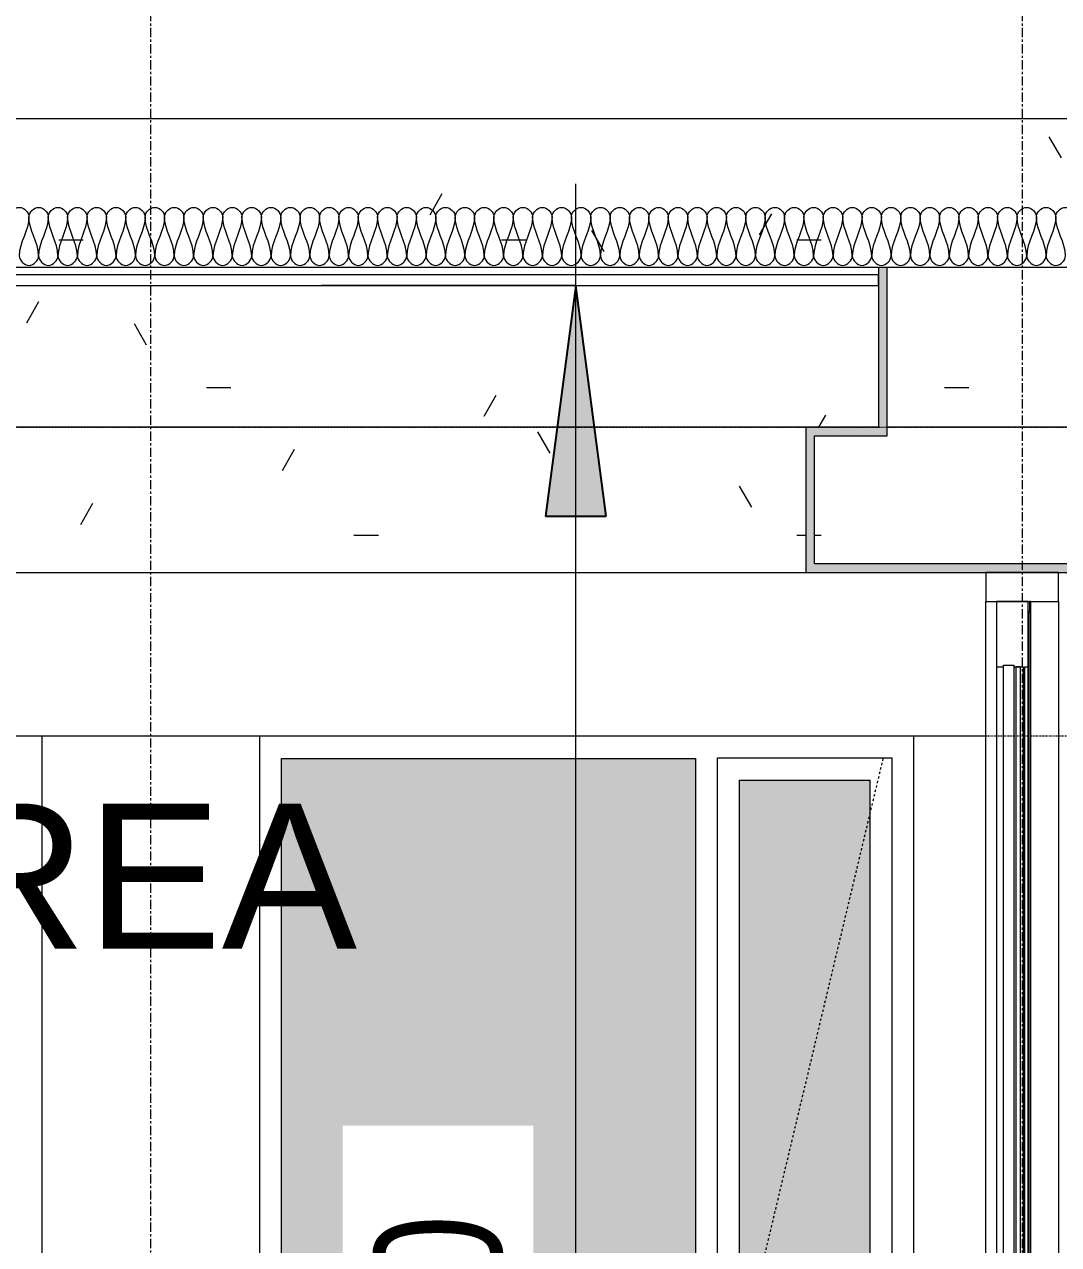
# Model space of a CAD drawing. Header units: millimetres. Extents: x -12186 to 152825, y -4386 to 9463.
# Drawn here: x 12302 to 13725, y 1680 to 3360 of the extents above; entities that cross this region are included whole.
import ezdxf

# ---------------------------------------------------------------- set-up
doc = ezdxf.new("R2010")
doc.units = ezdxf.units.MM
for name, pattern in [('1000 Dashed', [2, 1, -1]), ('Dash', [6.35, 3.175, -3.175]), ('Grid Line', [22.225, 12.7, -3.175, 3.175, -3.175])]:
    doc.linetypes.add(name, pattern=pattern)
for name, color, linetype, lineweight in [('A-ANNO-DIMS', 211, 'Continuous', 5), ('A-ANNO-DIMS-100', 211, 'Continuous', 5), ('A-AREA-IDEN', 2, 'Continuous', 5), ('A-CLNG', 13, 'Continuous', 9), ('A-CLNG-PATT', 13, 'Continuous', 9), ('A-DETL', 90, 'Continuous', 5), ('A-FLOR-LEVL', 51, 'Continuous', 5), ('A-GLAZ', 151, 'Continuous', 9), ('A-GLAZ-CURT', 52, 'Continuous', 5), ('A-GLAZ-CWMG', 51, 'Continuous', 5), ('A-GLAZ-HDLN', 1, 'Dash', 9), ('A-WALL', 113, 'Continuous', 9), ('I-WALL', 2, 'Continuous', 9), ('S-GRID', 1, 'Continuous', 5)]:
    doc.layers.add(name, color=color, linetype=linetype, lineweight=lineweight)
doc.styles.add('Arial_2', font='arial.ttf', dxfattribs={"height": 200})
doc.styles.add('Arial_3', font='arial.ttf', dxfattribs={"width": 0.8, "height": 175})
doc.dimstyles.new('SVA_Arc_Length-1_8mm_BLUE_Arrow', dxfattribs={"dimscale": 304.8, "dimtxt": 178.545395, "dimasz": 1.041667, "dimexe": 0.656168, "dimexo": 0.0625, "dimgap": 0.164042, "dimtad": 1, "dimdec": 0, "dimrnd": 5, "dimzin": 0, "dimdsep": 46, "dimtxsty": 'Arial_3', "dimsah": 1, "dimcen": 0.09, "dimdle": 0.459318, "dimazin": 0, "dimtfac": 1, "dimtdec": 4, "dimtix": 1, "dimtmove": 0, "dimatfit": 3, "dimfxl": 1.148294, "dimfxlon": 1, "dimtvp": 1, "dimtfill": 1, "dimtolj": 1, "dimtzin": 0, "dimarcsym": 2})
pattern_1 = [(0, (-1469.1, 2452.91), (812.8, 203.2), [33.528, -576.072, 33.528, -3827.272]), (0, (-1469.1, 2452.91), (812.8, 203.2), [-643.128, -576.072, 33.528, -1185.672, -2032]), (0, (-1469.1, 2452.91), (812.8, 203.2), [-2438.4, 33.528, -576.072, 33.528, -1388.872]), (0, (-1469.1, 2452.91), (812.8, 203.2), [-3081.528, -372.872, 33.528, -982.472]), (120, (-1164.3, 2554.51), (-582.3764, 602.3054), [33.528, -576.072, 33.528, -3827.272]), (120, (-1164.3, 2554.51), (-582.3764, 602.3054), [-643.128, -576.072, 33.528, -1185.672, -2032]), (120, (-1164.3, 2554.51), (-582.3764, 602.3054), [-2438.4, 33.528, -576.072, 33.528, -1388.872]), (120, (-1164.3, 2554.51), (-582.3764, 602.3054), [-3081.528, -372.872, 33.528, -982.472]), (240, (-1062.7, 2960.91), (-230.4236, -805.5054), [33.528, -576.072, 33.528, -3827.272]), (240, (-1062.7, 2960.91), (-230.4236, -805.5054), [-643.128, -576.072, 33.528, -1185.672, -2032]), (240, (-1062.7, 2960.91), (-230.4236, -805.5054), [-2438.4, 33.528, -576.072, 33.528, -1388.872]), (240, (-1062.7, 2960.91), (-230.4236, -805.5054), [-3081.528, -372.872, 33.528, -982.472])]

# ---------------------------------------------------------------- blocks, each defined once
blk = doc.blocks.new('W-02 900x1660 - 900-1480273-Section A-A')
at = {"layer": 'A-GLAZ', "lineweight": 5}
for points in [[(13225.6718, 750), (13225.6718, 2349), (12655.6718, 2349), (12655.6718, 750)], [(13465.6718, 780), (13465.6718, 2319), (13285.6718, 2319), (13285.6718, 780)]]:
    blk.add_hatch(color=256, dxfattribs=at).paths.add_polyline_path(points)
for p, q in [((12655.6718, 750), (12655.6718, 2349)), ((12655.6718, 2349), (13225.6718, 2349)), ((13225.6718, 2349), (13225.6718, 750)), ((13255.6718, 750), (13255.6718, 2350)), ((13255.6718, 2350), (13495.6718, 2350)), ((13495.6718, 2350), (13495.6718, 750)), ((13285.6718, 2319), (13465.6718, 2319)), ((13285.6718, 2319), (13285.6718, 780)), ((13465.6718, 780), (13465.6718, 2319)), ((13285.6718, 780), (13465.6718, 780)), ((13225.6718, 750), (12655.6718, 750)), ((13495.6718, 750), (13255.6718, 750))]:
    blk.add_line(p, q, dxfattribs=at)
at = {"layer": 'A-GLAZ-HDLN'}
for p, q in [((13483.4739, 2349), (13285.6718, 1520)), ((13285.6718, 1520), (13495.6718, 750))]:
    blk.add_line(p, q, dxfattribs=at)
blk = doc.blocks.new('Aluminium Double Door - Sheerclip15 - Glazed Panel-1437302-Section A-A')
at = {"layer": 'A-GLAZ-CURT'}
for p, q in [((13683.5, 2565), (13639.5, 2565)), ((13639.5, 2565), (13639.5, 2475)), ((13683.5, 2475), (13683.5, 2565)), ((13687.1, 2565), (13685.3, 2565)), ((13685.3, 2565), (13685.3, 2551.2)), ((13687.1, 2550), (13687.1, 2565)), ((13685.3, 2551.2), (13684.1, 2551.2)), ((13684.1, 2551.2), (13684.1, 2550)), ((13684.1, 2550), (13687.1, 2550)), ((13684.1, 2550), (13684.1, 55)), ((13684.1, 2550), (13687.1, 2550)), ((13687.1, 55), (13687.1, 2550)), ((13639.5, 2475), (13649.5, 2475)), ((13639.5, 2475), (13639.5, 132.6)), ((13649.5, 2475), (13649.5, 2477.6)), ((13649.5, 2477.6), (13663.5, 2477.6)), ((13649.5, 132.6), (13649.5, 2475)), ((13663.5, 2477.6), (13663.5, 2475)), ((13663.5, 2475), (13676.5, 2475)), ((13663.5, 2475), (13663.5, 132.6)), ((13676.5, 2475), (13676.5, 132.6)), ((13678.5, 132.6), (13678.5, 2475)), ((13678.5, 2475), (13683.5, 2475)), ((13683.5, 132.6), (13683.5, 2475))]:
    blk.add_line(p, q, dxfattribs=at)
at = {"layer": 'A-GLAZ-CURT', "lineweight": 18}
for p, q in [((13672.8, 2475), (13666.4, 2475)), ((13666.4, 2475), (13666.4, 132.6)), ((13672.8, 132.6), (13672.8, 2475))]:
    blk.add_line(p, q, dxfattribs=at)
blk = doc.blocks.new('Rectangular Mullion - Rectangular Mullion 1-1416745-Section A-A')
at = {"layer": 'A-GLAZ-CWMG', "lineweight": 9}
for p, q in [((13625.1718, 2605), (13625.1718, 2565)), ((13725.1718, 2605), (13625.1718, 2605)), ((13725.1718, 2565), (13725.1718, 2605)), ((13625.1718, 2565), (13725.1718, 2565))]:
    blk.add_line(p, q, dxfattribs=at)
blk = doc.blocks.new('Rectangular Mullion - Rectangular Mullion 1-1437300-Section A-A')
at = {"layer": 'A-GLAZ-CWMG'}
for p, q in [((13625.1718, 40), (13625.1718, 2565)), ((13725.1718, 2565), (13725.1718, 40))]:
    blk.add_line(p, q, dxfattribs=at)
blk = doc.blocks.new('Ceilings 2 - Ceilings 2-1432844-Section A-A')
at = {"layer": 'A-CLNG-PATT', "lineweight": 5}
h = blk.add_hatch(dxfattribs=at)
h.set_pattern_fill('FP_45', color=256, style=0, pattern_type=2)
h.set_pattern_definition([(0, (-1469.11, 2452.91), (406.4, 101.6), [33.528, -271.272, 33.528, -271.272, -1625.6]), (0, (-1469.11, 2452.91), (406.4, 101.6), [-609.6, 33.528, -576.072, 33.528, -271.272, -711.2]), (0, (-1469.11, 2452.91), (406.4, 101.6), [-1524, 33.528, -169.672, 33.528, -474.472]), (120, (-1316.71, 2503.72), (-291.1882, 301.15272), [33.528, -271.272, 33.528, -271.272, -1625.6]), (120, (-1316.71, 2503.72), (-291.1882, 301.15272), [-609.6, 33.528, -576.072, 33.528, -271.272, -711.2]), (120, (-1316.71, 2503.72), (-291.1882, 301.15272), [-1524, 33.528, -169.672, 33.528, -474.472]), (240, (-1265.91, 2706.91), (-115.2118, -402.75272), [33.528, -271.272, 33.528, -1896.872]), (240, (-1265.91, 2706.91), (-115.2118, -402.75272), [-338.328, -271.272, 33.528, -576.072, -1016]), (240, (-1265.91, 2706.91), (-115.2118, -402.75272), [-1219.2, 33.528, -271.272, 33.528, -677.672]), (240, (-1265.91, 2706.91), (-115.2118, -402.75272), [-1557.528, -169.672, 33.528, -474.472])])
h.paths.add_polyline_path([(20800.7, 2605), (21400.7, 2605), (21400.7, 2805), (21300.7, 2805), (21300.7, 3230), (21288.7, 3230), (21288.7, 2793), (21388.7, 2793), (21388.7, 2617), (20812.7, 2617), (20812.7, 2793), (20912.7, 2793), (20912.7, 3025), (20900.7, 3025), (20900.7, 2805), (20800.7, 2805)])
h.paths.add_polyline_path([(13377.2, 2605), (13977.2, 2605), (13977.2, 2805), (13877.2, 2805), (13877.2, 3025), (13865.2, 3025), (13865.2, 2793), (13965.2, 2793), (13965.2, 2617), (13389.2, 2617), (13389.2, 2793), (13489.2, 2793), (13489.2, 3025), (13477.2, 3025), (13477.2, 2805), (13377.2, 2805)])
h.paths.add_polyline_path([(8942.7, 2605), (8942.7, 2805), (8842.7, 2805), (8842.7, 3025), (8830.7, 3025), (8830.7, 2793), (8930.7, 2793), (8930.7, 2617), (8354.7, 2617), (8354.7, 2793), (8454.7, 2793), (8454.7, 3230), (8442.7, 3230), (8442.7, 2805), (8342.7, 2805), (8342.7, 2605), (8828.5, 2605)])
at = {"layer": 'A-CLNG-PATT'}
h = blk.add_hatch(dxfattribs=at)
h.set_pattern_fill('FP_44', color=256, style=0, pattern_type=2)
h.set_pattern_definition(pattern_1)
h.paths.add_polyline_path([(8454.7, 2793), (8830.7, 2793), (8830.7, 3025), (20912.7, 3025), (20912.7, 2793), (21288.7, 2793), (21288.7, 3230), (8454.7, 3230), (8454.7, 2805)])
h = blk.add_hatch(dxfattribs=at)
h.set_pattern_fill('FP_44', color=256, style=0, pattern_type=2)
h.set_pattern_definition(pattern_1)
h.paths.add_polyline_path([(13865.2, 2805), (13865.2, 3025), (13489.2, 3025), (13489.2, 2805), (13787, 2805)])
h.paths.add_polyline_path([(13377.2, 2805), (13477.2, 2805), (13477.2, 3000), (8842.7, 3000), (8842.7, 2805), (12960.6, 2805)])
h.paths.add_polyline_path([(13877.2, 2805), (20900.7, 2805), (20900.7, 3000), (13877.2, 3000), (13877.2, 2861.5)])
h.paths.add_polyline_path([(17368.1, 3015), (20900.7, 3015), (20900.7, 3025), (13877.2, 3025), (13877.2, 3015), (16817.2, 3015)])
h.paths.add_polyline_path([(8842.7, 3015), (13477.2, 3015), (13477.2, 3025), (8842.7, 3025)])
h = blk.add_hatch(dxfattribs=at)
h.set_pattern_fill('FP_44', color=256, style=0, pattern_type=2)
h.set_pattern_definition(pattern_1)
h.paths.add_polyline_path([(14062.5, 2605), (20800.7, 2605), (20800.7, 2805), (13977.2, 2805), (13977.2, 2605)])
h.paths.add_polyline_path([(13377.2, 2605), (13377.2, 2805), (8942.7, 2805), (8942.7, 2605), (12960.6, 2605)])
h.paths.add_polyline_path([(13787, 2617), (13965.2, 2617), (13965.2, 2793), (13865.2, 2793), (13865.2, 2805), (13489.2, 2805), (13489.2, 2793), (13389.2, 2793), (13389.2, 2617), (13511.5, 2617)])
at = {"layer": 'A-CLNG'}
for p, q in [((8454.7, 3230), (21288.7, 3230)), ((13477.2, 3025), (8842.7, 3025)), ((13489.2, 3025), (13477.2, 3025)), ((13477.2, 3025), (13477.2, 2805)), ((13489.2, 2793), (13489.2, 3025)), ((13865.2, 3025), (13489.2, 3025)), ((13377.2, 2805), (8942.7, 2805)), ((13477.2, 2805), (13377.2, 2805)), ((13377.2, 2805), (13377.2, 2605)), ((13389.2, 2617), (13389.2, 2793)), ((13389.2, 2793), (13489.2, 2793)), ((13865.2, 2805), (13489.2, 2805)), ((8942.7, 2605), (13377.2, 2605)), ((13377.2, 2605), (13977.2, 2605)), ((13965.2, 2617), (13389.2, 2617))]:
    blk.add_line(p, q, dxfattribs=at)
blk = doc.blocks.new('DIMBLOCK18-Section A-A')
at = {"layer": 'A-ANNO-DIMS-100', "lineweight": 25}
for points in [[(13060.6, 3000), (13018.8, 2682.5), (13102.4, 2682.5)], [(13060.6, 0), (13102.4, 317.5), (13018.8, 317.5)]]:
    blk.add_hatch(color=256, dxfattribs=at).paths.add_polyline_path(points)
at = {"layer": 'A-ANNO-DIMS-100'}
for p, q in [((13060.6, -140), (13060.6, 3140)), ((13060.6, 3000), (12710.6, 3000)), ((13060.6, 3000), (13260.6, 3000)), ((13060.6, 0), (12710.6, 0)), ((13060.6, 0), (13260.6, 0))]:
    blk.add_line(p, q, dxfattribs=at)
at = {"layer": 'A-ANNO-DIMS-100', "lineweight": 25}
for p, q in [((13060.6, 3000), (13018.8, 2682.5)), ((13102.4, 2682.5), (13060.6, 3000)), ((13018.8, 2682.5), (13102.4, 2682.5)), ((13102.4, 317.5), (13018.8, 317.5)), ((13018.8, 317.5), (13060.6, 0)), ((13060.6, 0), (13102.4, 317.5))]:
    blk.add_line(p, q, dxfattribs=at)
at = {"layer": 'A-ANNO-DIMS-100', "color": 0, "insert": (12783.5, 1285.7), "char_height": 175, "width": 514.211, "attachment_point": 1, "rotation": 90, "line_spacing_factor": 0.941778, "style": 'Arial_3', "bg_fill": 3, "box_fill_scale": 1.25, "bg_fill_color": 256, "bg_fill_true_color": 13158600, "bg_fill_transparency": 0}
blk.add_mtext('3000', dxfattribs=at)

msp = doc.modelspace()

# ---------------------------------------------------------------- linework, layer by layer
at = {"layer": 'A-CLNG'}
for p, q in [((13477.2, 3015), (8842.7, 3015)), ((13477.2, 3000), (13477.2, 3015)), ((8842.7, 3000), (13477.2, 3000))]:
    msp.add_line(p, q, dxfattribs=at)
at = {"layer": 'A-DETL'}
for points in [[(12281.3, 3094.4), (12281.3, 3100.7), (12294.7, 3114.8), (12308, 3100.7), (12308, 3094.4)], [(12308, 3094.4), (12308, 3100.7), (12321.3, 3114.8), (12334.7, 3100.7), (12334.7, 3094.4)], [(12334.7, 3094.4), (12334.7, 3100.7), (12348, 3114.8), (12361.3, 3100.7), (12361.3, 3094.4)], [(12361.3, 3094.4), (12361.3, 3100.7), (12374.7, 3114.8), (12388, 3100.7), (12388, 3094.4)], [(12388, 3094.4), (12388, 3100.7), (12401.3, 3114.8), (12414.7, 3100.7), (12414.7, 3094.4)], [(12414.7, 3094.4), (12414.7, 3100.7), (12428, 3114.8), (12441.3, 3100.7), (12441.3, 3094.4)], [(12441.3, 3094.4), (12441.3, 3100.7), (12454.7, 3114.8), (12468, 3100.7), (12468, 3094.4)], [(12468, 3094.4), (12468, 3100.7), (12481.3, 3114.8), (12494.7, 3100.7), (12494.7, 3094.4)], [(12494.7, 3094.4), (12494.7, 3100.7), (12508, 3114.8), (12521.3, 3100.7), (12521.3, 3094.4)], [(12521.3, 3094.4), (12521.3, 3100.7), (12534.7, 3114.8), (12548, 3100.7), (12548, 3094.4)], [(12548, 3094.4), (12548, 3100.7), (12561.3, 3114.8), (12574.7, 3100.7), (12574.7, 3094.4)], [(12574.7, 3094.4), (12574.7, 3100.7), (12588, 3114.8), (12601.3, 3100.7), (12601.3, 3094.4)], [(12601.3, 3094.4), (12601.3, 3100.7), (12614.7, 3114.8), (12628, 3100.7), (12628, 3094.4)], [(12628, 3094.4), (12628, 3100.7), (12641.3, 3114.8), (12654.7, 3100.7), (12654.7, 3094.4)], [(12654.7, 3094.4), (12654.7, 3100.7), (12668, 3114.8), (12681.3, 3100.7), (12681.3, 3094.4)], [(12681.3, 3094.4), (12681.3, 3100.7), (12694.7, 3114.8), (12708, 3100.7), (12708, 3094.4)], [(12708, 3094.4), (12708, 3100.7), (12721.3, 3114.8), (12734.7, 3100.7), (12734.7, 3094.4)], [(12734.7, 3094.4), (12734.7, 3100.7), (12748, 3114.8), (12761.3, 3100.7), (12761.3, 3094.4)], [(12761.3, 3094.4), (12761.3, 3100.7), (12774.7, 3114.8), (12788, 3100.7), (12788, 3094.4)], [(12788, 3094.4), (12788, 3100.7), (12801.3, 3114.8), (12814.7, 3100.7), (12814.7, 3094.4)], [(12814.7, 3094.4), (12814.7, 3100.7), (12828, 3114.8), (12841.3, 3100.7), (12841.3, 3094.4)], [(12841.3, 3094.4), (12841.3, 3100.7), (12854.7, 3114.8), (12868, 3100.7), (12868, 3094.4)], [(12868, 3094.4), (12868, 3100.7), (12881.3, 3114.8), (12894.7, 3100.7), (12894.7, 3094.4)], [(12894.7, 3094.4), (12894.7, 3100.7), (12908, 3114.8), (12921.3, 3100.7), (12921.3, 3094.4)], [(12921.3, 3094.4), (12921.3, 3100.7), (12934.7, 3114.8), (12948, 3100.7), (12948, 3094.4)], [(12948, 3094.4), (12948, 3100.7), (12961.3, 3114.8), (12974.7, 3100.7), (12974.7, 3094.4)], [(12974.7, 3094.4), (12974.7, 3100.7), (12988, 3114.8), (13001.3, 3100.7), (13001.3, 3094.4)], [(13001.3, 3094.4), (13001.3, 3100.7), (13014.7, 3114.8), (13028, 3100.7), (13028, 3094.4)], [(13028, 3094.4), (13028, 3100.7), (13041.3, 3114.8), (13054.7, 3100.7), (13054.7, 3094.4)], [(13054.7, 3094.4), (13054.7, 3100.7), (13068, 3114.8), (13081.3, 3100.7), (13081.3, 3094.4)], [(13081.3, 3094.4), (13081.3, 3100.7), (13094.7, 3114.8), (13108, 3100.7), (13108, 3094.4)], [(13108, 3094.4), (13108, 3100.7), (13121.3, 3114.8), (13134.7, 3100.7), (13134.7, 3094.4)], [(13134.7, 3094.4), (13134.7, 3100.7), (13148, 3114.8), (13161.3, 3100.7), (13161.3, 3094.4)], [(13161.3, 3094.4), (13161.3, 3100.7), (13174.7, 3114.8), (13188, 3100.7), (13188, 3094.4)], [(13188, 3094.4), (13188, 3100.7), (13201.3, 3114.8), (13214.7, 3100.7), (13214.7, 3094.4)], [(13214.7, 3094.4), (13214.7, 3100.7), (13228, 3114.8), (13241.3, 3100.7), (13241.3, 3094.4)], [(13241.3, 3094.4), (13241.3, 3100.7), (13254.7, 3114.8), (13268, 3100.7), (13268, 3094.4)], [(13268, 3094.4), (13268, 3100.7), (13281.3, 3114.8), (13294.7, 3100.7), (13294.7, 3094.4)], [(13294.7, 3094.4), (13294.7, 3100.7), (13308, 3114.8), (13321.3, 3100.7), (13321.3, 3094.4)], [(13321.3, 3094.4), (13321.3, 3100.7), (13334.7, 3114.8), (13348, 3100.7), (13348, 3094.4)], [(13348, 3094.4), (13348, 3100.7), (13361.3, 3114.8), (13374.7, 3100.7), (13374.7, 3094.4)], [(13374.7, 3094.4), (13374.7, 3100.7), (13388, 3114.8), (13401.3, 3100.7), (13401.3, 3094.4)], [(13401.3, 3094.4), (13401.3, 3100.7), (13414.7, 3114.8), (13428, 3100.7), (13428, 3094.4)], [(13428, 3094.4), (13428, 3100.7), (13441.3, 3114.8), (13454.7, 3100.7), (13454.7, 3094.4)], [(13454.7, 3094.4), (13454.7, 3100.7), (13468, 3114.8), (13481.3, 3100.7), (13481.3, 3094.4)], [(13481.3, 3094.4), (13481.3, 3100.7), (13494.7, 3114.8), (13508, 3100.7), (13508, 3094.4)], [(13508, 3094.4), (13508, 3100.7), (13521.3, 3114.8), (13534.7, 3100.7), (13534.7, 3094.4)], [(13534.7, 3094.4), (13534.7, 3100.7), (13548, 3114.8), (13561.3, 3100.7), (13561.3, 3094.4)], [(13561.3, 3094.4), (13561.3, 3100.7), (13574.7, 3114.8), (13588, 3100.7), (13588, 3094.4)], [(13588, 3094.4), (13588, 3100.7), (13601.3, 3114.8), (13614.7, 3100.7), (13614.7, 3094.4)], [(13614.7, 3094.4), (13614.7, 3100.7), (13628, 3114.8), (13641.3, 3100.7), (13641.3, 3094.4)], [(13641.3, 3094.4), (13641.3, 3100.7), (13654.7, 3114.8), (13668, 3100.7), (13668, 3094.4)], [(13668, 3094.4), (13668, 3100.7), (13681.3, 3114.8), (13694.7, 3100.7), (13694.7, 3094.4)], [(13694.7, 3094.4), (13694.7, 3100.7), (13708, 3114.8), (13721.3, 3100.7), (13721.3, 3094.4)], [(13721.3, 3094.4), (13721.3, 3100.7), (13734.7, 3114.8), (13748, 3100.7), (13748, 3094.4)], [(12308, 3094.4), (12308, 3076.1), (12294.7, 3059.4), (12294.7, 3041.1)], [(12321.3, 3041.1), (12321.3, 3059.4), (12308, 3076.1), (12308, 3094.4)], [(12334.7, 3094.4), (12334.7, 3076.1), (12321.3, 3059.4), (12321.3, 3041.1)], [(12348, 3041.1), (12348, 3059.4), (12334.7, 3076.1), (12334.7, 3094.4)], [(12361.3, 3094.4), (12361.3, 3076.1), (12348, 3059.4), (12348, 3041.1)], [(12374.7, 3041.1), (12374.7, 3059.4), (12361.3, 3076.1), (12361.3, 3094.4)], [(12388, 3094.4), (12388, 3076.1), (12374.7, 3059.4), (12374.7, 3041.1)], [(12401.3, 3041.1), (12401.3, 3059.4), (12388, 3076.1), (12388, 3094.4)], [(12414.7, 3094.4), (12414.7, 3076.1), (12401.3, 3059.4), (12401.3, 3041.1)], [(12428, 3041.1), (12428, 3059.4), (12414.7, 3076.1), (12414.7, 3094.4)], [(12441.3, 3094.4), (12441.3, 3076.1), (12428, 3059.4), (12428, 3041.1)], [(12454.7, 3041.1), (12454.7, 3059.4), (12441.3, 3076.1), (12441.3, 3094.4)], [(12468, 3094.4), (12468, 3076.1), (12454.7, 3059.4), (12454.7, 3041.1)], [(12481.3, 3041.1), (12481.3, 3059.4), (12468, 3076.1), (12468, 3094.4)], [(12494.7, 3094.4), (12494.7, 3076.1), (12481.3, 3059.4), (12481.3, 3041.1)], [(12508, 3041.1), (12508, 3059.4), (12494.7, 3076.1), (12494.7, 3094.4)], [(12521.3, 3094.4), (12521.3, 3076.1), (12508, 3059.4), (12508, 3041.1)], [(12534.7, 3041.1), (12534.7, 3059.4), (12521.3, 3076.1), (12521.3, 3094.4)], [(12548, 3094.4), (12548, 3076.1), (12534.7, 3059.4), (12534.7, 3041.1)], [(12561.3, 3041.1), (12561.3, 3059.4), (12548, 3076.1), (12548, 3094.4)], [(12574.7, 3094.4), (12574.7, 3076.1), (12561.3, 3059.4), (12561.3, 3041.1)], [(12588, 3041.1), (12588, 3059.4), (12574.7, 3076.1), (12574.7, 3094.4)], [(12601.3, 3094.4), (12601.3, 3076.1), (12588, 3059.4), (12588, 3041.1)], [(12614.7, 3041.1), (12614.7, 3059.4), (12601.3, 3076.1), (12601.3, 3094.4)], [(12628, 3094.4), (12628, 3076.1), (12614.7, 3059.4), (12614.7, 3041.1)], [(12641.3, 3041.1), (12641.3, 3059.4), (12628, 3076.1), (12628, 3094.4)], [(12654.7, 3094.4), (12654.7, 3076.1), (12641.3, 3059.4), (12641.3, 3041.1)], [(12668, 3041.1), (12668, 3059.4), (12654.7, 3076.1), (12654.7, 3094.4)], [(12681.3, 3094.4), (12681.3, 3076.1), (12668, 3059.4), (12668, 3041.1)], [(12694.7, 3041.1), (12694.7, 3059.4), (12681.3, 3076.1), (12681.3, 3094.4)], [(12708, 3094.4), (12708, 3076.1), (12694.7, 3059.4), (12694.7, 3041.1)], [(12721.3, 3041.1), (12721.3, 3059.4), (12708, 3076.1), (12708, 3094.4)], [(12734.7, 3094.4), (12734.7, 3076.1), (12721.3, 3059.4), (12721.3, 3041.1)], [(12748, 3041.1), (12748, 3059.4), (12734.7, 3076.1), (12734.7, 3094.4)], [(12761.3, 3094.4), (12761.3, 3076.1), (12748, 3059.4), (12748, 3041.1)], [(12774.7, 3041.1), (12774.7, 3059.4), (12761.3, 3076.1), (12761.3, 3094.4)], [(12788, 3094.4), (12788, 3076.1), (12774.7, 3059.4), (12774.7, 3041.1)], [(12801.3, 3041.1), (12801.3, 3059.4), (12788, 3076.1), (12788, 3094.4)], [(12814.7, 3094.4), (12814.7, 3076.1), (12801.3, 3059.4), (12801.3, 3041.1)], [(12828, 3041.1), (12828, 3059.4), (12814.7, 3076.1), (12814.7, 3094.4)], [(12841.3, 3094.4), (12841.3, 3076.1), (12828, 3059.4), (12828, 3041.1)], [(12854.7, 3041.1), (12854.7, 3059.4), (12841.3, 3076.1), (12841.3, 3094.4)], [(12868, 3094.4), (12868, 3076.1), (12854.7, 3059.4), (12854.7, 3041.1)], [(12881.3, 3041.1), (12881.3, 3059.4), (12868, 3076.1), (12868, 3094.4)], [(12894.7, 3094.4), (12894.7, 3076.1), (12881.3, 3059.4), (12881.3, 3041.1)], [(12908, 3041.1), (12908, 3059.4), (12894.7, 3076.1), (12894.7, 3094.4)], [(12921.3, 3094.4), (12921.3, 3076.1), (12908, 3059.4), (12908, 3041.1)], [(12934.7, 3041.1), (12934.7, 3059.4), (12921.3, 3076.1), (12921.3, 3094.4)], [(12948, 3094.4), (12948, 3076.1), (12934.7, 3059.4), (12934.7, 3041.1)], [(12961.3, 3041.1), (12961.3, 3059.4), (12948, 3076.1), (12948, 3094.4)], [(12974.7, 3094.4), (12974.7, 3076.1), (12961.3, 3059.4), (12961.3, 3041.1)], [(12988, 3041.1), (12988, 3059.4), (12974.7, 3076.1), (12974.7, 3094.4)], [(13001.3, 3094.4), (13001.3, 3076.1), (12988, 3059.4), (12988, 3041.1)], [(13014.7, 3041.1), (13014.7, 3059.4), (13001.3, 3076.1), (13001.3, 3094.4)], [(13028, 3094.4), (13028, 3076.1), (13014.7, 3059.4), (13014.7, 3041.1)], [(13041.3, 3041.1), (13041.3, 3059.4), (13028, 3076.1), (13028, 3094.4)], [(13054.7, 3094.4), (13054.7, 3076.1), (13041.3, 3059.4), (13041.3, 3041.1)], [(13068, 3041.1), (13068, 3059.4), (13054.7, 3076.1), (13054.7, 3094.4)], [(13081.3, 3094.4), (13081.3, 3076.1), (13068, 3059.4), (13068, 3041.1)], [(13094.7, 3041.1), (13094.7, 3059.4), (13081.3, 3076.1), (13081.3, 3094.4)], [(13108, 3094.4), (13108, 3076.1), (13094.7, 3059.4), (13094.7, 3041.1)], [(13121.3, 3041.1), (13121.3, 3059.4), (13108, 3076.1), (13108, 3094.4)], [(13134.7, 3094.4), (13134.7, 3076.1), (13121.3, 3059.4), (13121.3, 3041.1)], [(13148, 3041.1), (13148, 3059.4), (13134.7, 3076.1), (13134.7, 3094.4)], [(13161.3, 3094.4), (13161.3, 3076.1), (13148, 3059.4), (13148, 3041.1)], [(13174.7, 3041.1), (13174.7, 3059.4), (13161.3, 3076.1), (13161.3, 3094.4)], [(13188, 3094.4), (13188, 3076.1), (13174.7, 3059.4), (13174.7, 3041.1)], [(13201.3, 3041.1), (13201.3, 3059.4), (13188, 3076.1), (13188, 3094.4)], [(13214.7, 3094.4), (13214.7, 3076.1), (13201.3, 3059.4), (13201.3, 3041.1)], [(13228, 3041.1), (13228, 3059.4), (13214.7, 3076.1), (13214.7, 3094.4)], [(13241.3, 3094.4), (13241.3, 3076.1), (13228, 3059.4), (13228, 3041.1)], [(13254.7, 3041.1), (13254.7, 3059.4), (13241.3, 3076.1), (13241.3, 3094.4)], [(13268, 3094.4), (13268, 3076.1), (13254.7, 3059.4), (13254.7, 3041.1)], [(13281.3, 3041.1), (13281.3, 3059.4), (13268, 3076.1), (13268, 3094.4)], [(13294.7, 3094.4), (13294.7, 3076.1), (13281.3, 3059.4), (13281.3, 3041.1)], [(13308, 3041.1), (13308, 3059.4), (13294.7, 3076.1), (13294.7, 3094.4)], [(13321.3, 3094.4), (13321.3, 3076.1), (13308, 3059.4), (13308, 3041.1)], [(13334.7, 3041.1), (13334.7, 3059.4), (13321.3, 3076.1), (13321.3, 3094.4)], [(13348, 3094.4), (13348, 3076.1), (13334.7, 3059.4), (13334.7, 3041.1)], [(13361.3, 3041.1), (13361.3, 3059.4), (13348, 3076.1), (13348, 3094.4)], [(13374.7, 3094.4), (13374.7, 3076.1), (13361.3, 3059.4), (13361.3, 3041.1)], [(13388, 3041.1), (13388, 3059.4), (13374.7, 3076.1), (13374.7, 3094.4)], [(13401.3, 3094.4), (13401.3, 3076.1), (13388, 3059.4), (13388, 3041.1)], [(13414.7, 3041.1), (13414.7, 3059.4), (13401.3, 3076.1), (13401.3, 3094.4)], [(13428, 3094.4), (13428, 3076.1), (13414.7, 3059.4), (13414.7, 3041.1)], [(13441.3, 3041.1), (13441.3, 3059.4), (13428, 3076.1), (13428, 3094.4)], [(13454.7, 3094.4), (13454.7, 3076.1), (13441.3, 3059.4), (13441.3, 3041.1)], [(13468, 3041.1), (13468, 3059.4), (13454.7, 3076.1), (13454.7, 3094.4)], [(13481.3, 3094.4), (13481.3, 3076.1), (13468, 3059.4), (13468, 3041.1)], [(13494.7, 3041.1), (13494.7, 3059.4), (13481.3, 3076.1), (13481.3, 3094.4)], [(13508, 3094.4), (13508, 3076.1), (13494.7, 3059.4), (13494.7, 3041.1)], [(13521.3, 3041.1), (13521.3, 3059.4), (13508, 3076.1), (13508, 3094.4)], [(13534.7, 3094.4), (13534.7, 3076.1), (13521.3, 3059.4), (13521.3, 3041.1)], [(13548, 3041.1), (13548, 3059.4), (13534.7, 3076.1), (13534.7, 3094.4)], [(13561.3, 3094.4), (13561.3, 3076.1), (13548, 3059.4), (13548, 3041.1)], [(13574.7, 3041.1), (13574.7, 3059.4), (13561.3, 3076.1), (13561.3, 3094.4)], [(13588, 3094.4), (13588, 3076.1), (13574.7, 3059.4), (13574.7, 3041.1)], [(13601.3, 3041.1), (13601.3, 3059.4), (13588, 3076.1), (13588, 3094.4)], [(13614.7, 3094.4), (13614.7, 3076.1), (13601.3, 3059.4), (13601.3, 3041.1)], [(13628, 3041.1), (13628, 3059.4), (13614.7, 3076.1), (13614.7, 3094.4)], [(13641.3, 3094.4), (13641.3, 3076.1), (13628, 3059.4), (13628, 3041.1)], [(13654.7, 3041.1), (13654.7, 3059.4), (13641.3, 3076.1), (13641.3, 3094.4)], [(13668, 3094.4), (13668, 3076.1), (13654.7, 3059.4), (13654.7, 3041.1)], [(13681.3, 3041.1), (13681.3, 3059.4), (13668, 3076.1), (13668, 3094.4)], [(13694.7, 3094.4), (13694.7, 3076.1), (13681.3, 3059.4), (13681.3, 3041.1)], [(13708, 3041.1), (13708, 3059.4), (13694.7, 3076.1), (13694.7, 3094.4)], [(13721.3, 3094.4), (13721.3, 3076.1), (13708, 3059.4), (13708, 3041.1)], [(13734.7, 3041.1), (13734.7, 3059.4), (13721.3, 3076.1), (13721.3, 3094.4)], [(12294.7, 3041.1), (12294.7, 3034.8), (12308, 3020.7), (12321.3, 3034.8), (12321.3, 3041.1)], [(12321.3, 3041.1), (12321.3, 3034.8), (12334.7, 3020.7), (12348, 3034.8), (12348, 3041.1)], [(12348, 3041.1), (12348, 3034.8), (12361.3, 3020.7), (12374.7, 3034.8), (12374.7, 3041.1)], [(12374.7, 3041.1), (12374.7, 3034.8), (12388, 3020.7), (12401.3, 3034.8), (12401.3, 3041.1)], [(12401.3, 3041.1), (12401.3, 3034.8), (12414.7, 3020.7), (12428, 3034.8), (12428, 3041.1)], [(12428, 3041.1), (12428, 3034.8), (12441.3, 3020.7), (12454.7, 3034.8), (12454.7, 3041.1)], [(12454.7, 3041.1), (12454.7, 3034.8), (12468, 3020.7), (12481.3, 3034.8), (12481.3, 3041.1)], [(12481.3, 3041.1), (12481.3, 3034.8), (12494.7, 3020.7), (12508, 3034.8), (12508, 3041.1)], [(12508, 3041.1), (12508, 3034.8), (12521.3, 3020.7), (12534.7, 3034.8), (12534.7, 3041.1)], [(12534.7, 3041.1), (12534.7, 3034.8), (12548, 3020.7), (12561.3, 3034.8), (12561.3, 3041.1)], [(12561.3, 3041.1), (12561.3, 3034.8), (12574.7, 3020.7), (12588, 3034.8), (12588, 3041.1)], [(12588, 3041.1), (12588, 3034.8), (12601.3, 3020.7), (12614.7, 3034.8), (12614.7, 3041.1)], [(12614.7, 3041.1), (12614.7, 3034.8), (12628, 3020.7), (12641.3, 3034.8), (12641.3, 3041.1)], [(12641.3, 3041.1), (12641.3, 3034.8), (12654.7, 3020.7), (12668, 3034.8), (12668, 3041.1)], [(12668, 3041.1), (12668, 3034.8), (12681.3, 3020.7), (12694.7, 3034.8), (12694.7, 3041.1)], [(12694.7, 3041.1), (12694.7, 3034.8), (12708, 3020.7), (12721.3, 3034.8), (12721.3, 3041.1)], [(12721.3, 3041.1), (12721.3, 3034.8), (12734.7, 3020.7), (12748, 3034.8), (12748, 3041.1)], [(12748, 3041.1), (12748, 3034.8), (12761.3, 3020.7), (12774.7, 3034.8), (12774.7, 3041.1)], [(12774.7, 3041.1), (12774.7, 3034.8), (12788, 3020.7), (12801.3, 3034.8), (12801.3, 3041.1)], [(12801.3, 3041.1), (12801.3, 3034.8), (12814.7, 3020.7), (12828, 3034.8), (12828, 3041.1)], [(12828, 3041.1), (12828, 3034.8), (12841.3, 3020.7), (12854.7, 3034.8), (12854.7, 3041.1)], [(12854.7, 3041.1), (12854.7, 3034.8), (12868, 3020.7), (12881.3, 3034.8), (12881.3, 3041.1)], [(12881.3, 3041.1), (12881.3, 3034.8), (12894.7, 3020.7), (12908, 3034.8), (12908, 3041.1)], [(12908, 3041.1), (12908, 3034.8), (12921.3, 3020.7), (12934.7, 3034.8), (12934.7, 3041.1)], [(12934.7, 3041.1), (12934.7, 3034.8), (12948, 3020.7), (12961.3, 3034.8), (12961.3, 3041.1)], [(12961.3, 3041.1), (12961.3, 3034.8), (12974.7, 3020.7), (12988, 3034.8), (12988, 3041.1)], [(12988, 3041.1), (12988, 3034.8), (13001.3, 3020.7), (13014.7, 3034.8), (13014.7, 3041.1)], [(13014.7, 3041.1), (13014.7, 3034.8), (13028, 3020.7), (13041.3, 3034.8), (13041.3, 3041.1)], [(13041.3, 3041.1), (13041.3, 3034.8), (13054.7, 3020.7), (13068, 3034.8), (13068, 3041.1)], [(13068, 3041.1), (13068, 3034.8), (13081.3, 3020.7), (13094.7, 3034.8), (13094.7, 3041.1)], [(13094.7, 3041.1), (13094.7, 3034.8), (13108, 3020.7), (13121.3, 3034.8), (13121.3, 3041.1)], [(13121.3, 3041.1), (13121.3, 3034.8), (13134.7, 3020.7), (13148, 3034.8), (13148, 3041.1)], [(13148, 3041.1), (13148, 3034.8), (13161.3, 3020.7), (13174.7, 3034.8), (13174.7, 3041.1)], [(13174.7, 3041.1), (13174.7, 3034.8), (13188, 3020.7), (13201.3, 3034.8), (13201.3, 3041.1)], [(13201.3, 3041.1), (13201.3, 3034.8), (13214.7, 3020.7), (13228, 3034.8), (13228, 3041.1)], [(13228, 3041.1), (13228, 3034.8), (13241.3, 3020.7), (13254.7, 3034.8), (13254.7, 3041.1)], [(13254.7, 3041.1), (13254.7, 3034.8), (13268, 3020.7), (13281.3, 3034.8), (13281.3, 3041.1)], [(13281.3, 3041.1), (13281.3, 3034.8), (13294.7, 3020.7), (13308, 3034.8), (13308, 3041.1)], [(13308, 3041.1), (13308, 3034.8), (13321.3, 3020.7), (13334.7, 3034.8), (13334.7, 3041.1)], [(13334.7, 3041.1), (13334.7, 3034.8), (13348, 3020.7), (13361.3, 3034.8), (13361.3, 3041.1)], [(13361.3, 3041.1), (13361.3, 3034.8), (13374.7, 3020.7), (13388, 3034.8), (13388, 3041.1)], [(13388, 3041.1), (13388, 3034.8), (13401.3, 3020.7), (13414.7, 3034.8), (13414.7, 3041.1)], [(13414.7, 3041.1), (13414.7, 3034.8), (13428, 3020.7), (13441.3, 3034.8), (13441.3, 3041.1)], [(13441.3, 3041.1), (13441.3, 3034.8), (13454.7, 3020.7), (13468, 3034.8), (13468, 3041.1)], [(13468, 3041.1), (13468, 3034.8), (13481.3, 3020.7), (13494.7, 3034.8), (13494.7, 3041.1)], [(13494.7, 3041.1), (13494.7, 3034.8), (13508, 3020.7), (13521.3, 3034.8), (13521.3, 3041.1)], [(13521.3, 3041.1), (13521.3, 3034.8), (13534.7, 3020.7), (13548, 3034.8), (13548, 3041.1)], [(13548, 3041.1), (13548, 3034.8), (13561.3, 3020.7), (13574.7, 3034.8), (13574.7, 3041.1)], [(13574.7, 3041.1), (13574.7, 3034.8), (13588, 3020.7), (13601.3, 3034.8), (13601.3, 3041.1)], [(13601.3, 3041.1), (13601.3, 3034.8), (13614.7, 3020.7), (13628, 3034.8), (13628, 3041.1)], [(13628, 3041.1), (13628, 3034.8), (13641.3, 3020.7), (13654.7, 3034.8), (13654.7, 3041.1)], [(13654.7, 3041.1), (13654.7, 3034.8), (13668, 3020.7), (13681.3, 3034.8), (13681.3, 3041.1)], [(13681.3, 3041.1), (13681.3, 3034.8), (13694.7, 3020.7), (13708, 3034.8), (13708, 3041.1)], [(13708, 3041.1), (13708, 3034.8), (13721.3, 3020.7), (13734.7, 3034.8), (13734.7, 3041.1)]]:
    msp.add_open_spline(points, degree=3, dxfattribs=at)
at = {"layer": 'A-FLOR-LEVL', "linetype": '1000 Dashed'}
for p, q in [((-12186, 2805), (32340.6, 2805)), ((-12186, 2380), (31070.6, 2380))]:
    msp.add_line(p, q, dxfattribs=at)
at = {"layer": 'A-WALL'}
for p, q in [((12325.7, 2380), (12325.7, 720)), ((12625.7, 720), (12625.7, 2380)), ((13525.7, 2380), (13525.7, 720))]:
    msp.add_line(p, q, dxfattribs=at)
at = {"layer": 'I-WALL'}
msp.add_line((7825.7, 2380), (13625.2, 2380), dxfattribs=at)
at = {"layer": 'S-GRID', "linetype": 'Grid Line'}
for p, q in [((12475.7, -1058.6), (12475.7, 8085.3)), ((13675.7, -1058.6), (13675.7, 8085.3))]:
    msp.add_line(p, q, dxfattribs=at)

# ---------------------------------------------------------------- block references
at = {"layer": 'A-CLNG'}
msp.add_blockref('Ceilings 2 - Ceilings 2-1432844-Section A-A', (0, 0), dxfattribs=at)
at = {"layer": 'A-GLAZ', "lineweight": 5}
msp.add_blockref('W-02 900x1660 - 900-1480273-Section A-A', (0, 0), dxfattribs=at)
at = {"layer": 'A-GLAZ-CURT'}
msp.add_blockref('Aluminium Double Door - Sheerclip15 - Glazed Panel-1437302-Section A-A', (0, 0), dxfattribs=at)
at = {"layer": 'A-GLAZ-CWMG'}
for name in ['Rectangular Mullion - Rectangular Mullion 1-1416745-Section A-A', 'Rectangular Mullion - Rectangular Mullion 1-1437300-Section A-A']:
    msp.add_blockref(name, (0, 0), dxfattribs=at)

# ---------------------------------------------------------------- texts
at = {"layer": 'A-AREA-IDEN', "insert": (8693, 2287), "char_height": 200, "width": 5018.564, "attachment_point": 1, "style": 'Arial_2'}
msp.add_mtext('STUDENT CONSUTLING AREA', dxfattribs=at)

# ---------------------------------------------------------------- next in the draw order: dimensions: what is measured, and where the dimension line sits
at = {"layer": 'A-ANNO-DIMS'}
dim = msp.add_linear_dim(base=(13060.6, 3000), p1=(12710.6, 0), p2=(12710.6, 3000), angle=90, dimstyle='SVA_Arc_Length-1_8mm_BLUE_Arrow', override={"dimpost": '<>', "dimfxl": 3000}, dxfattribs=at)
dim.commit()
dim.dimension.update_dxf_attribs({"geometry": 'DIMBLOCK18-Section A-A', "text_midpoint": (12921.2, 1500)})

doc.saveas('drawing.dxf')
